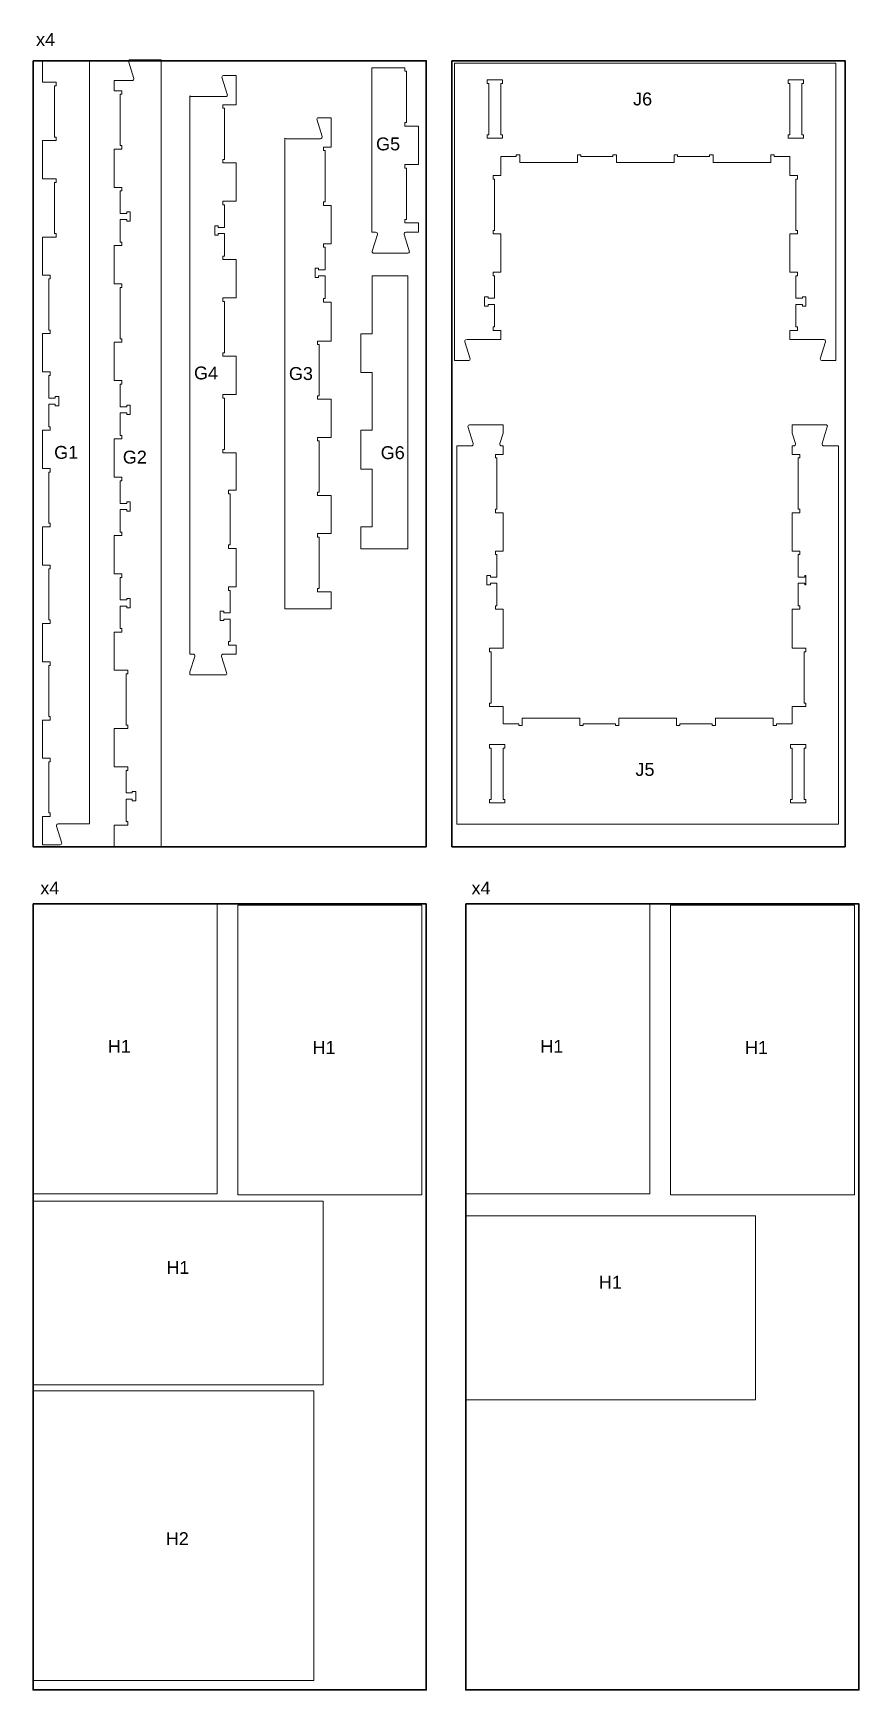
# Model space of a CAD drawing. Header units: millimetres. Extents: x 47343 to 66013, y -73719 to -63321.
# Drawn here: x 56782 to 59344, y -73717 to -68574 of the extents above; entities that cross this region are included whole.
import ezdxf

# ---------------------------------------------------------------- set-up
doc = ezdxf.new("R2010")
doc.units = ezdxf.units.MM
doc.header["$MEASUREMENT"] = 0
doc.layers.add('PLY BOARDS', color=1, linetype='CONTINUOUS', lineweight=30)
doc.layers.add('SHEETS', color=7, linetype='CONTINUOUS', lineweight=5)

msp = doc.modelspace()

# ---------------------------------------------------------------- linework, layer by layer
at = {"layer": 'PLY BOARDS'}
for points in [[(56782.1, -68659.7), (58002.1, -68659.7), (58002.1, -71099.7), (56782.1, -71099.7)], [(58081.7, -68659.7), (59301.7, -68659.7), (59301.7, -71099.7), (58081.7, -71099.7)], [(56782.1, -71277.4), (58002.1, -71277.4), (58002.1, -73717.4), (56782.1, -73717.4)], [(58124.5, -71277.4), (59344.5, -71277.4), (59344.5, -73717.4), (58124.5, -73717.4)]]:
    msp.add_lwpolyline(points, close=True, dxfattribs=at)
at = {"layer": 'SHEETS'}
for p, q in [((56811.3, -68659.7), (56811.3, -68726.4)), ((56957.3, -68659.7), (56957.3, -71028.7)), ((57078.2, -68660.9), (57079.7, -68657.2)), ((57094.6, -68714.4), (57078.2, -68660.9)), ((57079.7, -68657.2), (57082.9, -68656.4)), ((57082.9, -68656.4), (57179.6, -68656.4)), ((57179.6, -68656.4), (57179.6, -71099.7)), ((57094.8, -68716.9), (57094.6, -68714.4)), ((57368.1, -68710.3), (57369.7, -68706.6)), ((57384.6, -68763.7), (57368.1, -68710.3)), ((57369.7, -68706.6), (57372.9, -68705.8)), ((57372.9, -68705.8), (57412.6, -68705.8)), ((57412.6, -68705.8), (57412.6, -68796.1)), ((57833.5, -68681.3), (57935.5, -68681.3)), ((57833.5, -68681.3), (57833.5, -69192)), ((58089.9, -69590), (58089.9, -68667.2)), ((59273.4, -68667.2), (58089.9, -68667.2)), ((59273.4, -68667.2), (59273.4, -69590)), ((57033.6, -68721.4), (57089.4, -68721.4)), ((57033.6, -68721.4), (57033.6, -68752.7)), ((57089.4, -68721.4), (57091.8, -68720.9)), ((57091.8, -68720.9), (57093.8, -68719.2)), ((57093.8, -68719.2), (57094.8, -68716.9)), ((57383.8, -68768.6), (57384.8, -68766.3)), ((57384.8, -68766.3), (57384.6, -68763.7)), ((57268.6, -68768.7), (57270.4, -68770.3)), ((57268.6, -68768.7), (57268.6, -70501.6)), ((57270.4, -68770.3), (57272.8, -68770.8)), ((57272.8, -68770.8), (57379.4, -68770.8)), ((57379.4, -68770.8), (57381.8, -68770.3)), ((57381.8, -68770.3), (57383.8, -68768.6)), ((57707, -68836.6), (57707, -68927.8)), ((57977.5, -68862.3), (57977.5, -68982.2)), ((56811.3, -68907.4), (56811.3, -69026.4)), ((57563, -68899.5), (57563, -70361)), ((57033.6, -68933.7), (57033.6, -69052.7)), ((58233.2, -69016.2), (58233.2, -68957.1)), ((59130.2, -69016.2), (59130.2, -68957.1)), ((57412.6, -68977.1), (57412.6, -69096.1)), ((57707, -69108.8), (57707, -69227.8)), ((57977.5, -69163.2), (57977.5, -69192)), ((56811.3, -69207.4), (56811.3, -69325.7)), ((57845, -69192), (57833.5, -69192)), ((57834.2, -69251.2), (57850.2, -69199.1)), ((57847.4, -69192.6), (57845, -69192)), ((57849.4, -69194.2), (57847.4, -69192.6)), ((57850.4, -69196.6), (57849.4, -69194.2)), ((57850.2, -69199.1), (57850.4, -69196.6)), ((57934, -69194.2), (57933.1, -69196.6)), ((57933.1, -69196.6), (57933.2, -69199.1)), ((57933.2, -69199.1), (57949.7, -69252.6)), ((57936, -69192.6), (57934, -69194.2)), ((57938.5, -69192), (57936, -69192.6)), ((57977.5, -69192), (57938.5, -69192)), ((58233.2, -69316.2), (58233.2, -69197.2)), ((59130.2, -69316.2), (59130.2, -69197.2)), ((57033.6, -69233.7), (57033.6, -69352.7)), ((57412.6, -69277.1), (57412.6, -69396.1)), ((57834, -69254.4), (57834.2, -69251.2)), ((57837, -69257), (57834, -69254.4)), ((57944.9, -69257), (57837, -69257)), ((57948.1, -69256.3), (57944.9, -69257)), ((57949.7, -69252.6), (57948.1, -69256.3)), ((57834.6, -69507), (57834.6, -69327.5)), ((57834.6, -69327.5), (57945.3, -69327.5)), ((57945.3, -69327.5), (57945.3, -70174.5)), ((57707, -69408.8), (57707, -69529.8)), ((56811.3, -69506.7), (56811.3, -69625.7)), ((57033.6, -69533.7), (57033.6, -69652.7)), ((57798.6, -69627.5), (57798.6, -69507)), ((57798.6, -69507), (57834.6, -69507)), ((58123, -69527.2), (58122, -69529.6)), ((58122, -69529.6), (58122.1, -69532.1)), ((58122.1, -69532.1), (58138.6, -69585.5)), ((58124.9, -69525.6), (58123, -69527.2)), ((58233.2, -69525), (58127.4, -69525)), ((58233.2, -69525), (58233.2, -69497.2)), ((59130.2, -69497.2), (59130.2, -69525)), ((59233.9, -69525), (59130.2, -69525)), ((59241.2, -69532.1), (59224.8, -69585.5)), ((59236, -69525), (59233.9, -69525)), ((59236, -69525), (59238.4, -69525.6)), ((59238.4, -69525.6), (59240.4, -69527.2)), ((59240.4, -69527.2), (59241.4, -69529.6)), ((59241.4, -69529.6), (59241.2, -69532.1)), ((57412.6, -69577.1), (57412.6, -69696.1)), ((58133.8, -69590), (58089.9, -69590)), ((58137, -69589.2), (58133.8, -69590)), ((58138.6, -69585.5), (58137, -69589.2)), ((59224.8, -69585.5), (59226.3, -69589.2)), ((59226.3, -69589.2), (59229.5, -69590)), ((59229.5, -69590), (59273.4, -69590)), ((57834.6, -69627.5), (57798.6, -69627.5)), ((57834.6, -69807), (57834.6, -69627.5)), ((56861.3, -69701.7), (56861.3, -69730.7)), ((57707, -69710.8), (57707, -69828.8)), ((58240.5, -69790.5), (58240.5, -69815.9)), ((59137.5, -69815.9), (59137.5, -69790.5)), ((56811.3, -69806.7), (56811.3, -69925.7)), ((57033.6, -69833.7), (57033.6, -69952.7)), ((57798.6, -69807), (57834.6, -69807)), ((57798.6, -69927.5), (57798.6, -69807)), ((57412.6, -69877.1), (57412.6, -69992.8)), ((58240.5, -69881.7), (58240.5, -69855.5)), ((59137.5, -69881.7), (59137.5, -69855.5)), ((57834.6, -69927.5), (57798.6, -69927.5)), ((57834.6, -70107), (57834.6, -69927.5)), ((57707, -70009.8), (57707, -70127.8)), ((58240.5, -70181.7), (58240.5, -70062.7)), ((59137.5, -70181.7), (59137.5, -70062.7)), ((56811.3, -70106.7), (56811.3, -70225.7)), ((57033.6, -70133.7), (57033.6, -70252.7)), ((57798.6, -70107), (57834.6, -70107)), ((57798.6, -70174.5), (57798.6, -70107)), ((57412.6, -70173.8), (57412.6, -70292.8)), ((57945.3, -70174.5), (57798.6, -70174.5)), ((57707, -70308.8), (57707, -70361)), ((56811.3, -70406.7), (56811.3, -70525.7)), ((58240.5, -70483.7), (58240.5, -70362.7)), ((59137.5, -70483.7), (59137.5, -70362.7)), ((57033.6, -70433.7), (57033.6, -70552)), ((57278.3, -70501.6), (57268.6, -70501.6)), ((57268.6, -70557.3), (57283.6, -70508.7)), ((57280.8, -70502.2), (57278.3, -70501.6)), ((57282.7, -70503.8), (57280.8, -70502.2)), ((57283.7, -70506.2), (57282.7, -70503.8)), ((57283.6, -70508.7), (57283.7, -70506.2)), ((57367.4, -70503.8), (57366.4, -70506.2)), ((57366.4, -70506.2), (57366.6, -70508.7)), ((57366.6, -70508.7), (57383, -70562.2)), ((57369.3, -70502.2), (57367.4, -70503.8)), ((57371.8, -70501.6), (57369.3, -70502.2)), ((57412.6, -70501.6), (57371.8, -70501.6)), ((57412.6, -70473.8), (57412.6, -70501.6)), ((57268.6, -70557.3), (57268.6, -70565.1)), ((57270.4, -70566.6), (57268.6, -70565.1)), ((57378.3, -70566.6), (57270.4, -70566.6)), ((57381.4, -70565.9), (57378.3, -70566.6)), ((57383, -70562.2), (57381.4, -70565.9)), ((58240.5, -70718.5), (58240.5, -70664.7)), ((59137.5, -70718.5), (59137.5, -70664.7)), ((56811.3, -70706.7), (56811.3, -70824.9)), ((57033.6, -70732.9), (57033.6, -70851.9)), ((56811.3, -71005.9), (56811.3, -71093.7)), ((57033.6, -71032.9), (57033.6, -71099.7)), ((57179.6, -71099.7), (57033.6, -71099.7))]:
    msp.add_line(p, q, dxfattribs=at)
for points in [[(56811.3, -68659.7), (56957.3, -68659.7)], [(57935.5, -68681.3), (57935.5, -68692.3), (57940.5, -68692.3), (57940.5, -68851.3), (57935.5, -68851.3), (57935.5, -68862.3), (57977.5, -68862.3)], [(56811.3, -68907.4), (56853.3, -68907.4), (56853.3, -68896.4), (56848.3, -68896.4), (56848.3, -68737.4), (56853.3, -68737.4), (56853.3, -68726.4), (56811.3, -68726.4)], [(57033.6, -68933.7), (57057.6, -68933.7), (57057.6, -68922.7), (57052.6, -68922.7), (57052.6, -68763.7), (57057.6, -68763.7), (57057.6, -68752.7), (57033.6, -68752.7)], [(57412.6, -68796.1), (57370.6, -68796.1), (57370.6, -68807.1), (57375.6, -68807.1), (57375.6, -68966.1), (57370.6, -68966.1), (57370.6, -68977.1), (57412.6, -68977.1)], [(57563, -68899.5), (57564.8, -68901), (57567.3, -68901.6), (57673.8, -68901.6), (57676.2, -68901), (57678.2, -68899.4), (57679.2, -68897), (57679, -68894.5), (57662.6, -68841), (57664.1, -68837.3), (57667.3, -68836.6), (57707, -68836.6)], [(57707, -68927.8), (57683, -68927.8), (57683, -68938.8), (57688, -68938.8), (57688, -69097.8), (57683, -69097.8), (57683, -69108.8), (57707, -69108.8)], [(58233.2, -68957.1), (58281.4, -68957.1), (58281.4, -68952.1), (58291.9, -68952.1)], [(58291.9, -68952.1), (58291.9, -68975.1), (58471.4, -68975.1), (58471.4, -68952.1), (58481.9, -68952.1), (58481.9, -68957.1), (58581.4, -68957.1), (58581.4, -68952.1), (58591.9, -68952.1), (58591.9, -68975.1), (58771.4, -68975.1), (58771.4, -68952.1), (58781.9, -68952.1), (58781.9, -68957.1), (58881.4, -68957.1), (58881.4, -68952.1), (58891.9, -68952.1), (58891.9, -68975.1), (59071.4, -68975.1), (59071.4, -68952.1), (59081.9, -68952.1), (59081.9, -68957.1), (59130.2, -68957.1)], [(57940.5, -69082.2), (57940.5, -68993.2), (57935.5, -68993.2), (57935.5, -68982.2), (57977.5, -68982.2)], [(58233.2, -69197.2), (58209.2, -69197.2), (58209.2, -69186.2), (58214.2, -69186.2), (58214.2, -69027.2), (58209.2, -69027.2), (58209.2, -69016.2), (58233.2, -69016.2)], [(59130.2, -69197.2), (59154.2, -69197.2), (59154.2, -69186.2), (59149.2, -69186.2), (59149.2, -69027.2), (59154.2, -69027.2), (59154.2, -69016.2), (59130.2, -69016.2)], [(56811.3, -69026.4), (56853.3, -69026.4), (56853.3, -69037.4), (56848.3, -69037.4), (56848.3, -69196.4), (56853.3, -69196.4), (56853.3, -69207.4), (56811.3, -69207.4)], [(57033.6, -69233.7), (57057.6, -69233.7), (57057.6, -69222.7), (57052.6, -69222.7), (57052.6, -69152.7), (57072.6, -69152.7), (57072.6, -69157.7), (57083.6, -69157.7), (57083.6, -69128.7), (57072.6, -69128.7), (57072.6, -69133.7), (57052.6, -69133.7), (57052.6, -69063.7), (57057.6, -69063.7), (57057.6, -69052.7), (57033.6, -69052.7)], [(57412.6, -69277.1), (57370.6, -69277.1), (57370.6, -69266.1), (57375.6, -69266.1), (57375.6, -69196.1), (57356.6, -69196.1), (57356.6, -69201.1), (57345.6, -69201.1), (57345.6, -69172.1), (57356.6, -69172.1), (57356.6, -69177.1), (57375.6, -69177.1), (57375.6, -69107.1), (57370.6, -69107.1), (57370.6, -69096.1), (57412.6, -69096.1)], [(57977.5, -69163.2), (57935.5, -69163.2), (57935.5, -69152.2), (57940.5, -69152.2), (57940.5, -69082.2)], [(57707, -69408.8), (57683, -69408.8), (57683, -69397.8), (57688, -69397.8), (57688, -69327.8), (57668, -69327.8), (57668, -69332.8), (57657, -69332.8), (57657, -69303.8), (57668, -69303.8), (57668, -69308.8), (57688, -69308.8), (57688, -69238.8), (57683, -69238.8), (57683, -69227.8), (57707, -69227.8)], [(56811.3, -69325.7), (56835.3, -69325.7), (56835.3, -69336.7), (56830.3, -69336.7), (56830.3, -69495.7), (56835.3, -69495.7), (56835.3, -69506.7), (56811.3, -69506.7)], [(58233.2, -69497.2), (58209.2, -69497.2), (58209.2, -69486.2), (58214.2, -69486.2), (58214.2, -69416.2), (58194.2, -69416.2), (58194.2, -69421.2), (58183.2, -69421.2), (58183.2, -69392.2), (58194.2, -69392.2), (58194.2, -69397.2), (58214.2, -69397.2), (58214.2, -69327.2), (58209.2, -69327.2), (58209.2, -69316.2), (58233.2, -69316.2)], [(59130.2, -69497.2), (59154.2, -69497.2), (59154.2, -69486.2), (59149.2, -69486.2), (59149.2, -69416.2), (59169.2, -69416.2), (59169.2, -69421.2), (59180.2, -69421.2), (59180.2, -69392.2), (59169.2, -69392.2), (59169.2, -69397.2), (59149.2, -69397.2), (59149.2, -69327.2), (59154.2, -69327.2), (59154.2, -69316.2), (59130.2, -69316.2)], [(57033.6, -69352.7), (57057.6, -69352.7), (57057.6, -69363.7), (57052.6, -69363.7), (57052.6, -69522.7), (57057.6, -69522.7), (57057.6, -69533.7), (57033.6, -69533.7)], [(57412.6, -69396.1), (57370.6, -69396.1), (57370.6, -69407.1), (57375.6, -69407.1), (57375.6, -69566.1), (57370.6, -69566.1), (57370.6, -69577.1), (57412.6, -69577.1)], [(57707, -69529.8), (57665, -69529.8), (57665, -69540.8), (57670, -69540.8), (57670, -69699.8), (57665, -69699.8), (57665, -69710.8), (57707, -69710.8)], [(56811.3, -69625.7), (56835.3, -69625.7), (56835.3, -69636.7), (56830.3, -69636.7), (56830.3, -69706.7), (56850.3, -69706.7), (56850.3, -69701.7), (56861.3, -69701.7)], [(57033.6, -69833.7), (57057.6, -69833.7), (57057.6, -69822.7), (57052.6, -69822.7), (57052.6, -69752.7), (57072.6, -69752.7), (57072.6, -69757.7), (57083.6, -69757.7), (57083.6, -69728.7), (57072.6, -69728.7), (57072.6, -69733.7), (57052.6, -69733.7), (57052.6, -69663.7), (57057.6, -69663.7), (57057.6, -69652.7), (57033.6, -69652.7)], [(56861.3, -69730.7), (56850.3, -69730.7), (56850.3, -69725.7), (56830.3, -69725.7), (56830.3, -69795.7), (56835.3, -69795.7), (56835.3, -69806.7), (56811.3, -69806.7)], [(57412.6, -69696.1), (57370.6, -69696.1), (57370.6, -69707.1), (57375.6, -69707.1), (57375.6, -69866.1), (57370.6, -69866.1), (57370.6, -69877.1), (57412.6, -69877.1)], [(59137.5, -69790.5), (59243.7, -69790.5), (59246.7, -69793.1), (59246.5, -69796.3), (59230.5, -69848.4), (59230.4, -69850.9), (59231.4, -69853.2), (59233.3, -69854.9), (59235.8, -69855.5), (59280.8, -69855.5), (59280.8, -71029.4), (58097.3, -71029.4), (58097.3, -69855.5), (58142.3, -69855.5), (58144.7, -69854.9), (58146.7, -69853.2), (58147.7, -69850.9), (58147.5, -69848.4), (58131.1, -69794.9), (58132.6, -69791.2), (58135.8, -69790.5), (58240.5, -69790.5)], [(57707, -69828.8), (57665, -69828.8), (57665, -69839.8), (57670, -69839.8), (57670, -69998.8), (57665, -69998.8), (57665, -70009.8), (57707, -70009.8)], [(58240.5, -69815.9), (58230.5, -69848.4), (58230.4, -69850.9), (58231.4, -69853.2), (58233.3, -69854.9), (58235.8, -69855.5), (58240.5, -69855.5)], [(59137.5, -69855.5), (59142.3, -69855.5), (59144.7, -69854.9), (59146.7, -69853.2), (59147.7, -69850.9), (59147.5, -69848.4), (59137.5, -69815.9)], [(58240.5, -70062.7), (58216.5, -70062.7), (58216.5, -70051.7), (58221.5, -70051.7), (58221.5, -69892.7), (58216.5, -69892.7), (58216.5, -69881.7), (58240.5, -69881.7)], [(59137.5, -70062.7), (59161.5, -70062.7), (59161.5, -70051.7), (59156.5, -70051.7), (59156.5, -69892.7), (59161.5, -69892.7), (59161.5, -69881.7), (59137.5, -69881.7)], [(56811.3, -69925.7), (56835.3, -69925.7), (56835.3, -69936.7), (56830.3, -69936.7), (56830.3, -70095.7), (56835.3, -70095.7), (56835.3, -70106.7), (56811.3, -70106.7)], [(57033.6, -69952.7), (57057.6, -69952.7), (57057.6, -69963.7), (57052.6, -69963.7), (57052.6, -70033.7), (57072.6, -70033.7), (57072.6, -70028.7), (57083.6, -70028.7), (57083.6, -70057.7), (57072.6, -70057.7), (57072.6, -70052.7), (57052.6, -70052.7), (57052.6, -70122.7), (57057.6, -70122.7), (57057.6, -70133.7), (57033.6, -70133.7)], [(57412.6, -69992.8), (57388.6, -69992.8), (57388.6, -70003.8), (57393.6, -70003.8), (57393.6, -70162.8), (57388.6, -70162.8), (57388.6, -70173.8), (57412.6, -70173.8)], [(57670, -70227.8), (57670, -70138.8), (57665, -70138.8), (57665, -70127.8), (57707, -70127.8)], [(58240.5, -70362.7), (58216.5, -70362.7), (58216.5, -70351.7), (58221.5, -70351.7), (58221.5, -70281.7), (58201.5, -70281.7), (58201.5, -70286.7), (58190.5, -70286.7), (58190.5, -70257.7), (58201.5, -70257.7), (58201.5, -70262.7), (58221.5, -70262.7), (58221.5, -70192.7), (58216.5, -70192.7), (58216.5, -70181.7), (58240.5, -70181.7)], [(59137.5, -70362.7), (59161.5, -70362.7), (59161.5, -70351.7), (59156.5, -70351.7), (59156.5, -70281.7), (59176.5, -70281.7), (59176.5, -70286.7), (59179.5, -70286.7), (59179.5, -70257.7), (59176.5, -70257.7), (59176.5, -70262.7), (59156.5, -70262.7), (59156.5, -70192.7), (59161.5, -70192.7), (59161.5, -70181.7), (59137.5, -70181.7)], [(56811.3, -70406.7), (56835.3, -70406.7), (56835.3, -70395.7), (56830.3, -70395.7), (56830.3, -70236.7), (56835.3, -70236.7), (56835.3, -70225.7), (56811.3, -70225.7)], [(57033.6, -70433.7), (57057.6, -70433.7), (57057.6, -70422.7), (57052.6, -70422.7), (57052.6, -70352.7), (57072.6, -70352.7), (57072.6, -70357.7), (57083.6, -70357.7), (57083.6, -70328.7), (57072.6, -70328.7), (57072.6, -70333.7), (57052.6, -70333.7), (57052.6, -70263.7), (57057.6, -70263.7), (57057.6, -70252.7), (57033.6, -70252.7)], [(57707, -70308.8), (57665, -70308.8), (57665, -70297.8), (57670, -70297.8), (57670, -70227.8)], [(57412.6, -70473.8), (57388.6, -70473.8), (57388.6, -70462.8), (57393.6, -70462.8), (57393.6, -70392.8), (57373.6, -70392.8), (57373.6, -70397.8), (57362.6, -70397.8), (57362.6, -70368.8), (57373.6, -70368.8), (57373.6, -70373.8), (57393.6, -70373.8), (57393.6, -70303.8), (57388.6, -70303.8), (57388.6, -70292.8), (57412.6, -70292.8)], [(57707, -70361), (57563, -70361)], [(58240.5, -70664.7), (58198.5, -70664.7), (58198.5, -70653.7), (58203.5, -70653.7), (58203.5, -70494.7), (58198.5, -70494.7), (58198.5, -70483.7), (58240.5, -70483.7)], [(59137.5, -70664.7), (59179.5, -70664.7), (59179.5, -70653.7), (59174.5, -70653.7), (59174.5, -70494.7), (59179.5, -70494.7), (59179.5, -70483.7), (59137.5, -70483.7)], [(56811.3, -70525.7), (56835.3, -70525.7), (56835.3, -70536.7), (56830.3, -70536.7), (56830.3, -70695.7), (56835.3, -70695.7), (56835.3, -70706.7), (56811.3, -70706.7)], [(57033.6, -70732.9), (57075.6, -70732.9), (57075.6, -70721.9), (57070.6, -70721.9), (57070.6, -70563), (57075.6, -70563), (57075.6, -70552), (57033.6, -70552)], [(58240.5, -70718.5), (58288.8, -70718.5), (58288.8, -70723.5), (58299.3, -70723.5)], [(58299.3, -70723.5), (58299.3, -70700.5), (58478.8, -70700.5), (58478.8, -70723.5), (58489.3, -70723.5), (58489.3, -70718.5), (58588.8, -70718.5), (58588.8, -70723.5), (58599.3, -70723.5), (58599.3, -70700.5), (58778.8, -70700.5), (58778.8, -70723.5), (58789.3, -70723.5), (58789.3, -70718.5), (58888.8, -70718.5), (58888.8, -70723.5), (58899.3, -70723.5), (58899.3, -70700.5), (59078.8, -70700.5), (59078.8, -70723.5), (59089.3, -70723.5), (59089.3, -70718.5), (59137.5, -70718.5)], [(56811.3, -71005.9), (56835.3, -71005.9), (56835.3, -70994.9), (56830.3, -70994.9), (56830.3, -70835.9), (56835.3, -70835.9), (56835.3, -70824.9), (56811.3, -70824.9)], [(57033.6, -70851.9), (57075.6, -70851.9), (57075.6, -70862.9), (57070.6, -70862.9), (57070.6, -70932.9), (57089.6, -70932.9), (57089.6, -70927.9), (57100.6, -70927.9), (57100.6, -70956.9), (57089.6, -70956.9), (57089.6, -70951.9), (57070.6, -70951.9), (57070.6, -71021.9), (57075.6, -71021.9), (57075.6, -71032.9), (57033.6, -71032.9)], [(56957.3, -71028.7), (56859.5, -71028.7), (56857.1, -71029.3), (56855.1, -71030.9), (56854.1, -71033.3), (56854.3, -71035.8), (56870.7, -71089.2), (56869.2, -71092.9), (56866, -71093.7), (56811.3, -71093.7)]]:
    msp.add_lwpolyline(points, dxfattribs=at)
for points in [[(58238.2, -68719.4), (58238.2, -68730.4), (58233.2, -68730.4), (58233.2, -68889.4), (58238.2, -68889.4), (58238.2, -68900.4), (58191.2, -68900.4), (58191.2, -68889.4), (58196.2, -68889.4), (58196.2, -68730.4), (58191.2, -68730.4), (58191.2, -68719.4)], [(59125.2, -68719.4), (59125.2, -68730.4), (59130.2, -68730.4), (59130.2, -68889.4), (59125.2, -68889.4), (59125.2, -68900.4), (59172.2, -68900.4), (59172.2, -68889.4), (59167.2, -68889.4), (59167.2, -68730.4), (59172.2, -68730.4), (59172.2, -68719.4)], [(58245.5, -70782.7), (58245.5, -70793.7), (58240.5, -70793.7), (58240.5, -70952.7), (58245.5, -70952.7), (58245.5, -70963.7), (58198.5, -70963.7), (58198.5, -70952.7), (58203.5, -70952.7), (58203.5, -70793.7), (58198.5, -70793.7), (58198.5, -70782.7)], [(59132.5, -70782.7), (59132.5, -70793.7), (59137.5, -70793.7), (59137.5, -70952.7), (59132.5, -70952.7), (59132.5, -70963.7), (59179.5, -70963.7), (59179.5, -70952.7), (59174.5, -70952.7), (59174.5, -70793.7), (59179.5, -70793.7), (59179.5, -70782.7)], [(56782.1, -71277.6), (57353.1, -71277.6), (57353.1, -72177.1), (56782.1, -72177.1)], [(57417.3, -71281.1), (57988.3, -71281.1), (57988.3, -72180.6), (57417.3, -72180.6)], [(58124.5, -71277.6), (58695.5, -71277.6), (58695.5, -72177.1), (58124.5, -72177.1)], [(58759.6, -71281.1), (59330.6, -71281.1), (59330.6, -72180.6), (58759.6, -72180.6)], [(57681.6, -72199.8), (57681.6, -72770.8), (56782.1, -72770.8), (56782.1, -72199.8)], [(59024, -72245.7), (59024, -72816.7), (58124.5, -72816.7), (58124.5, -72245.7)], [(56782.6, -72788.9), (57652.8, -72788.9), (57652.8, -73688.4), (56782.6, -73688.4)]]:
    msp.add_lwpolyline(points, close=True, dxfattribs=at)

# ---------------------------------------------------------------- texts
at = {"layer": 'PLY BOARDS', "char_height": 40, "width": 303.373, "attachment_point": 1}
for insert in [(56791.1, -68573.9), (56804.4, -71207.8), (58142.6, -71207.8)]:
    msp.add_mtext('{\\fArial|b0|i0|c0|p34;x4}', dxfattribs=dict(at, insert=insert))
at = {"layer": 'SHEETS', "char_height": 40, "width": 303.373, "attachment_point": 1}
for s, insert in [('{\\fArial|b0|i0|c0|p34;J6}', (58643.9, -68758.3)), ('{\\fArial|b0|i0|c0|p34;G5}', (57846.3, -68897.9)), ('{\\fArial|b0|i0|c0|p34;G4}', (57281.4, -69609)), ('{\\fArial|b0|i0|c0|p34;G3}', (57575.8, -69610.8)), ('{\\fArial|b0|i0|c0|p34;G1}', (56847.3, -69855.5)), ('{\\fArial|b0|i0|c0|p34;G2}', (57060.4, -69870.2)), ('{\\fArial|b0|i0|c0|p34;G6}', (57860.7, -69856.4)), ('{\\fArial|b0|i0|c0|p34;J5}', (58651.2, -70839.8)), ('{\\fArial|b0|i0|c0|p34;H1}', (57013.7, -71699.6)), ('{\\fArial|b0|i0|c0|p34;H1}', (58356, -71699.6)), ('{\\fArial|b0|i0|c0|p34;H1}', (57648.8, -71703.1)), ('{\\fArial|b0|i0|c0|p34;H1}', (58991.1, -71703.1)), ('{\\fArial|b0|i0|c0|p34;H1}', (57195.5, -72385.9)), ('{\\fArial|b0|i0|c0|p34;H1}', (58537.9, -72431.8)), ('{\\fArial|b0|i0|c0|p34;H2}', (57193.6, -73228))]:
    msp.add_mtext(s, dxfattribs=dict(at, insert=insert))

doc.saveas('drawing.dxf')
